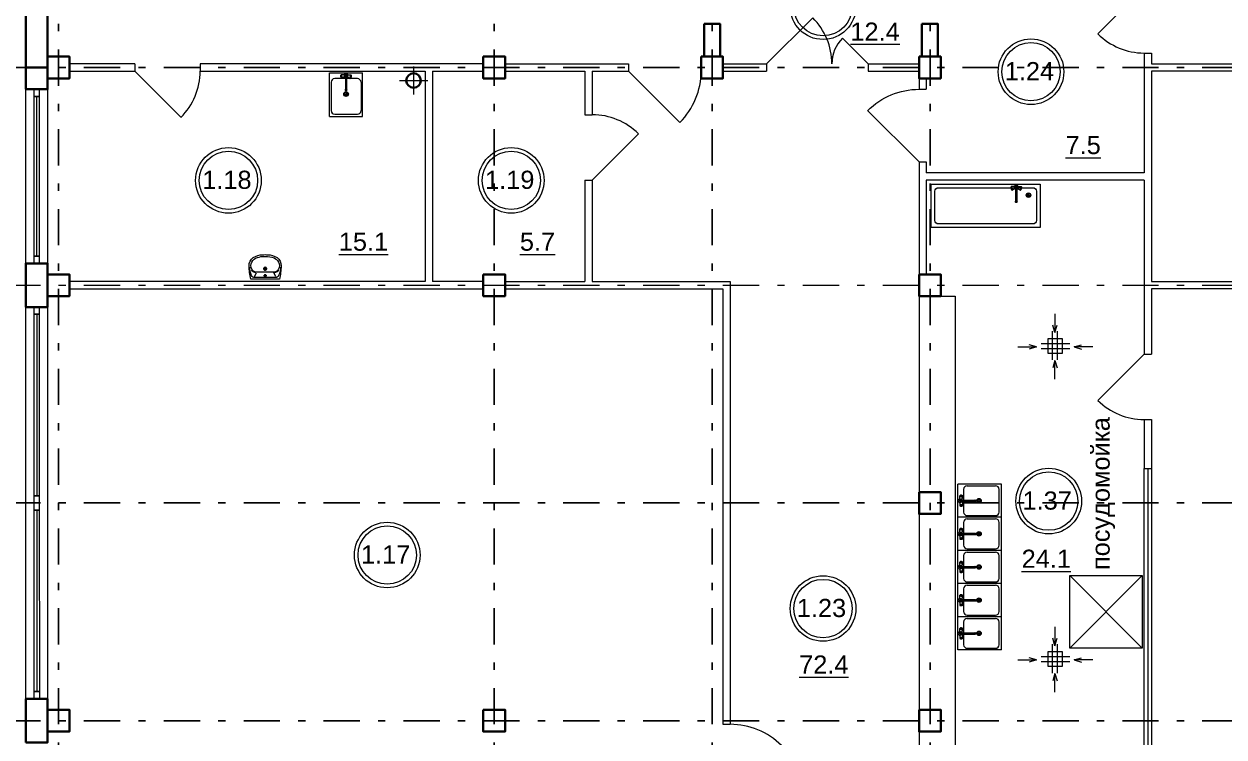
# Model space of a CAD drawing. Header units: metres. Extents: x -306 to 273, y -329 to 512.
# Drawn here: x -4.31 to 12.21, y 329.78 to 339.61 of the extents above; entities that cross this region are included whole.
import ezdxf
from ezdxf.enums import TextEntityAlignment as Align

# ---------------------------------------------------------------- set-up
doc = ezdxf.new("R2010")
doc.units = ezdxf.units.M
doc.header["$MEASUREMENT"] = 0
doc.linetypes.add('( Dashdot )', pattern=[1.001, 0.5, -0.25, 0.001, -0.25])
doc.linetypes.add('DGN Style 4', pattern=[17.066964, 8.528152, -4.264076, 0.01066, -4.264076])
doc.styles.add('Style-Arial', font='arial.ttf')

# ---------------------------------------------------------------- blocks, each defined once
blk = doc.blocks.new('*U1657')
at = {"color": 7, "linetype": 'Continuous', "lineweight": 0}
blk.add_line((1.25, 0.001), (-1.25, -0.001), dxfattribs=at)
at = {"color": 7, "linetype": 'Continuous', "lineweight": 13, "flags": 128}
for points in [[(-1.35, 0.034), (-1.25, 0.034), (-1.25, -0.036), (-1.35, -0.036), (-1.35, 0.034)], [(1.25, 0.036), (1.35, 0.036), (1.35, -0.034), (1.25, -0.034), (1.25, 0.036)]]:
    blk.add_lwpolyline(points, close=True, dxfattribs=at)
at = {"color": 7, "linetype": 'Continuous', "lineweight": 0, "flags": 128}
blk.add_lwpolyline([(-1.25, 0.034), (1.25, 0.036), (1.25, -0.034), (-1.25, -0.036), (-1.25, 0.034)], close=True, dxfattribs=at)
blk = doc.blocks.new('*U1656')
at = {"color": 7, "linetype": 'Continuous', "lineweight": 0}
blk.add_line((1.25, 0), (-1.25, 0), dxfattribs=at)
at = {"color": 7, "linetype": 'Continuous', "lineweight": 13, "flags": 128}
for points in [[(-1.35, 0.035), (-1.25, 0.035), (-1.25, -0.035), (-1.35, -0.035), (-1.35, 0.035)], [(1.25, 0.035), (1.35, 0.035), (1.35, -0.035), (1.25, -0.035), (1.25, 0.035)]]:
    blk.add_lwpolyline(points, close=True, dxfattribs=at)
at = {"color": 7, "linetype": 'Continuous', "lineweight": 0, "flags": 128}
blk.add_lwpolyline([(-1.25, 0.035), (1.25, 0.035), (1.25, -0.035), (-1.25, -0.035), (-1.25, 0.035)], close=True, dxfattribs=at)
blk = doc.blocks.new('*U1658')
at = {"color": 7, "linetype": 'Continuous', "lineweight": 0}
blk.add_line((-1.1, 0), (1.1, 0), dxfattribs=at)
at = {"color": 7, "linetype": 'Continuous', "lineweight": 13, "flags": 128}
for points in [[(-1.1, -0.035), (-1.2, -0.035), (-1.2, 0.035), (-1.1, 0.035), (-1.1, -0.035)], [(1.2, -0.035), (1.1, -0.035), (1.1, 0.035), (1.2, 0.035), (1.2, -0.035)]]:
    blk.add_lwpolyline(points, close=True, dxfattribs=at)
at = {"color": 7, "linetype": 'Continuous', "lineweight": 0, "flags": 128}
blk.add_lwpolyline([(-1.1, 0.035), (1.1, 0.035), (1.1, -0.035), (-1.1, -0.035), (-1.1, 0.035)], close=True, dxfattribs=at)
blk = doc.blocks.new('*U1783')
at = {"color": 7, "linetype": 'Continuous', "lineweight": 13}
for radius in [0.452, 0.402]:
    blk.add_circle((0, 0), radius, dxfattribs=at)
at = {"color": 7, "linetype": 'Continuous', "lineweight": 13, "style": 'Style-Arial'}
blk.add_text('1.17', height=0.25, dxfattribs=at).set_placement((-0.361, 0.133), align=Align.TOP_LEFT)
blk = doc.blocks.new('*U1784')
at = {"color": 7, "linetype": 'Continuous', "lineweight": 13}
for radius in [0.452, 0.402]:
    blk.add_circle((0, 0), radius, dxfattribs=at)
at = {"color": 7, "linetype": 'Continuous', "lineweight": 13, "style": 'Style-Arial'}
blk.add_text('1.18', height=0.25, dxfattribs=at).set_placement((-0.361, 0.133), align=Align.TOP_LEFT)
blk = doc.blocks.new('*U1785')
at = {"color": 7, "linetype": 'Continuous', "lineweight": 13}
for radius in [0.452, 0.402]:
    blk.add_circle((0, 0), radius, dxfattribs=at)
at = {"color": 7, "linetype": 'Continuous', "lineweight": 13, "style": 'Style-Arial'}
blk.add_text('1.19', height=0.25, dxfattribs=at).set_placement((-0.361, 0.133), align=Align.TOP_LEFT)
blk = doc.blocks.new('*U1754')
at = {"color": 7, "linetype": 'Continuous', "lineweight": 13}
for radius in [0.452, 0.402]:
    blk.add_circle((0, 0), radius, dxfattribs=at)
at = {"color": 7, "linetype": 'Continuous', "lineweight": 13, "style": 'Style-Arial'}
blk.add_text('1.23', height=0.25, dxfattribs=at).set_placement((-0.361, 0.133), align=Align.TOP_LEFT)
blk = doc.blocks.new('*U1755')
at = {"color": 7, "linetype": 'Continuous', "lineweight": 13}
for radius in [0.452, 0.402]:
    blk.add_circle((0, 0), radius, dxfattribs=at)
at = {"color": 7, "linetype": 'Continuous', "lineweight": 13, "style": 'Style-Arial'}
blk.add_text('1.22', height=0.25, dxfattribs=at).set_placement((-0.361, 0.133), align=Align.TOP_LEFT)
blk = doc.blocks.new('*U1762')
at = {"color": 7, "linetype": 'Continuous', "lineweight": 13}
for radius in [0.452, 0.402]:
    blk.add_circle((0, 0), radius, dxfattribs=at)
at = {"color": 7, "linetype": 'Continuous', "lineweight": 13, "style": 'Style-Arial'}
blk.add_text('1.24', height=0.25, dxfattribs=at).set_placement((-0.361, 0.133), align=Align.TOP_LEFT)
blk = doc.blocks.new('*U1764')
at = {"color": 7, "linetype": 'Continuous', "lineweight": 13}
for radius in [0.452, 0.402]:
    blk.add_circle((0, 0), radius, dxfattribs=at)
at = {"color": 7, "linetype": 'Continuous', "lineweight": 13, "style": 'Style-Arial'}
blk.add_text('1.37', height=0.25, dxfattribs=at).set_placement((-0.361, 0.133), align=Align.TOP_LEFT)
blk = doc.blocks.new('ум9')
at = {"color": 252, "lineweight": 13}
for p, q in [((0.317, 0), (-0.317, 0)), ((-0.237, -0.059), (-0.19, -0.143)), ((0.228, -0.039), (-0.228, -0.039)), ((0.185, -0.156), (-0.171, -0.156)), ((0.046, -0.234), (-0.046, -0.234)), ((0.035, -0.08), (-0.035, -0.08)), ((0, -0.115), (0, -0.045)), ((0, -0.189), (0, -0.28)), ((0.237, -0.059), (0.19, -0.143))]:
    blk.add_line(p, q, dxfattribs=at)
for centre, radius in [((0, -0.234), 0.0351), ((0, -0.08), 0.0221), ((0, -0.234), 0.0221)]:
    blk.add_circle(centre, radius, dxfattribs=at)
for centre, radius, start, end in [((1.163, -0.334), 1.518, 167.3206, 178.6525), ((0.089, -0.267), 0.429, 154.5977, 180.3349), ((-0.317, -0.001), 0.00065, 90, 167.3206), ((-0.135, -0.303), 0.18, 141.0504, 245.2718), ((-0.228, -0.117), 0.078, 90, 154.5977), ((-0.135, -0.303), 0.193, 141.0504, 147.7493), ((-0.181, -0.302), 0.159, 98.7111, 129.9424), ((-0.181, -0.302), 0.146, 86.1548, 129.9424), ((0.181, -0.302), 0.146, 50.0576, 93.8452), ((0.181, -0.302), 0.159, 50.0576, 81.2889), ((0.135, -0.303), 0.18, 294.7282, 38.9496), ((0.228, -0.117), 0.078, 25.4023, 90), ((0.135, -0.303), 0.193, 32.2507, 38.9496), ((-0.089, -0.267), 0.429, 359.6651, 25.4023), ((0.317, -0.001), 0.00065, 12.6794, 90), ((-1.163, -0.334), 1.518, 1.3475, 12.6794), ((-0.135, -0.304), 0.22, 178.312, 234.1043), ((-0.355, -0.298), 0.00065, 358.312, 358.6525), ((-0.035, -0.093), 0.452, 239.6448, 267.5368), ((-0.035, -0.093), 0.413, 244.8898, 267.5368), ((0, 0.104), 0.611, 265.1692, 274.8308), ((0.035, -0.093), 0.413, 272.4632, 300.3552), ((0.035, -0.093), 0.452, 272.4632, 300.3552), ((0.135, -0.304), 0.22, 305.8957, 1.688), ((0.355, -0.298), 0.00065, 181.3475, 181.688), ((0, 0.104), 0.65, 265.1692, 274.8308)]:
    blk.add_arc(centre, radius, start, end, dxfattribs=at)
blk = doc.blocks.new('*U2054')
at = {"color": 252, "linetype": 'Continuous', "lineweight": 13}
for p, q in [((-0.042, -0.199), (-0.042, 0.199)), ((0.028, -0.199), (0.028, 0.199)), ((-0.199, 0.029), (0.199, 0.029)), ((-0.199, -0.041), (0.199, -0.041))]:
    blk.add_line(p, q, dxfattribs=at)
at = {"color": 252, "linetype": 'Continuous', "lineweight": 13, "flags": 128}
blk.add_lwpolyline([(-0.105, -0.106), (0.095, -0.106), (0.095, 0.094), (-0.105, 0.094), (-0.105, -0.106)], close=True, dxfattribs=at)
blk = doc.blocks.new('*U2055')
at = {"color": 252, "linetype": 'Continuous', "lineweight": 13}
for p, q in [((0.129, 0), (0.027, 0.03)), ((-0.129, 0), (0.129, 0)), ((0.129, 0), (0.027, -0.03))]:
    blk.add_line(p, q, dxfattribs=at)
blk = doc.blocks.new('*U2056')
at = {"color": 252, "linetype": 'Continuous', "lineweight": 13}
for p, q in [((0.129, 0), (0.027, 0.03)), ((-0.129, 0), (0.129, 0)), ((0.129, 0), (0.027, -0.03))]:
    blk.add_line(p, q, dxfattribs=at)
blk = doc.blocks.new('*U2057')
at = {"color": 252, "linetype": 'Continuous', "lineweight": 13}
for p, q in [((0.129, 0), (0.027, 0.03)), ((-0.129, 0), (0.129, 0)), ((0.129, 0), (0.027, -0.03))]:
    blk.add_line(p, q, dxfattribs=at)
blk = doc.blocks.new('*U2058')
at = {"color": 252, "linetype": 'Continuous', "lineweight": 13}
for p, q in [((0.129, 0), (0.027, 0.03)), ((-0.129, 0), (0.129, 0)), ((0.129, 0), (0.027, -0.03))]:
    blk.add_line(p, q, dxfattribs=at)
blk = doc.blocks.new('*U2059')
at = {"color": 252, "linetype": 'Continuous', "lineweight": 13, "extrusion": (0, 0, -1)}
for name, p, rotation in [('*U2057', (0.006, 0.32), 270), ('*U2058', (0.006, -0.32), 90.00000000000001)]:
    blk.add_blockref(name, p, dxfattribs=dict(at, rotation=rotation))
at = {"color": 252, "linetype": 'Continuous', "lineweight": 13}
for name, p in [('*U2054', (0.003, 0.013)), ('*U2055', (-0.388, -0.005))]:
    blk.add_blockref(name, p, dxfattribs=at)
at = {"color": 252, "linetype": 'Continuous', "lineweight": 13, "extrusion": (0, 0, -1)}
blk.add_blockref('*U2056', (-0.388, -0.005), dxfattribs=at)
blk = doc.blocks.new('*U1895')
at = {"color": 252, "linetype": 'Continuous', "lineweight": 13}
for p, q in [((-0.3, 0.229), (-0.3, -0.228)), ((-0.3, 0.229), (0.3, 0.229)), ((0.17, 0.206), (-0.22, 0.206)), ((0.3, 0.229), (0.3, -0.228)), ((-0.27, 0.156), (-0.27, -0.156)), ((0.039, 0), (-0.024, 0)), ((0.008, 0.023), (0.008, -0.023)), ((0.051, 0.003), (0.054, 0.007)), ((0.051, -0.002), (0.051, 0.003)), ((0.059, 0.009), (0.054, 0.007)), ((0.055, 0.004), (0.059, 0.009)), ((0.055, -0.003), (0.055, 0.004)), ((0.057, 0.003), (0.06, 0.007)), ((0.057, -0.002), (0.057, 0.003)), ((0.059, 0.009), (0.064, 0.011)), ((0.06, 0.007), (0.064, 0.009)), ((0.064, 0.011), (0.07, 0.009)), ((0.265, 0.009), (0.064, 0.009)), ((0.22, 0.009), (0.22, 0.156)), ((0.224, 0.059), (0.228, 0.064)), ((0.224, 0.059), (0.224, 0.056)), ((0.224, 0.056), (0.225, 0.054)), ((0.243, 0.022), (0.224, 0.056)), ((0.225, 0.054), (0.229, 0.053)), ((0.228, 0.064), (0.227, 0.062)), ((0.227, 0.062), (0.229, 0.061)), ((0.23, 0.067), (0.228, 0.064)), ((0.229, 0.061), (0.232, 0.06)), ((0.229, 0.053), (0.235, 0.053)), ((0.234, 0.069), (0.23, 0.067)), ((0.232, 0.06), (0.236, 0.06)), ((0.239, 0.072), (0.234, 0.069)), ((0.235, 0.053), (0.242, 0.054)), ((0.236, 0.06), (0.242, 0.06)), ((0.242, 0.017), (0.238, 0.009)), ((0.238, 0.009), (0.238, 0.009)), ((0.245, 0.074), (0.239, 0.072)), ((0.242, 0.06), (0.248, 0.062)), ((0.242, 0.054), (0.25, 0.055)), ((0.246, 0.021), (0.242, 0.017)), ((0.243, 0.022), (0.244, 0.021)), ((0.244, 0.021), (0.247, 0.02)), ((0.251, 0.075), (0.245, 0.074)), ((0.249, 0.013), (0.247, 0.02)), ((0.247, 0.02), (0.25, 0.02)), ((0.248, 0.062), (0.254, 0.063)), ((0.25, 0.055), (0.257, 0.058)), ((0.25, 0.02), (0.254, 0.021)), ((0.257, 0.075), (0.251, 0.075)), ((0.256, 0.013), (0.253, 0.009)), ((0.254, 0.063), (0.259, 0.066)), ((0.254, 0.021), (0.259, 0.022)), ((0.265, 0.015), (0.256, 0.013)), ((0.261, 0.075), (0.257, 0.075)), ((0.257, 0.058), (0.264, 0.061)), ((0.259, 0.066), (0.263, 0.068)), ((0.259, 0.022), (0.263, 0.023)), ((0.265, 0.01), (0.26, 0.009)), ((0.264, 0.074), (0.261, 0.075)), ((0.263, 0.068), (0.265, 0.071)), ((0.263, 0.023), (0.267, 0.025)), ((0.266, 0.073), (0.264, 0.074)), ((0.27, 0.071), (0.264, 0.074)), ((0.264, 0.061), (0.268, 0.064)), ((0.265, 0.071), (0.266, 0.073)), ((0.273, 0.013), (0.265, 0.015)), ((0.27, 0.009), (0.265, 0.01)), ((0.27, 0.007), (0.265, 0.009)), ((0.267, 0.025), (0.27, 0.027)), ((0.268, 0.064), (0.271, 0.067)), ((0.272, 0.069), (0.27, 0.071)), ((0.27, 0.027), (0.272, 0.029)), ((0.272, 0.019), (0.27, 0.027)), ((0.274, 0.004), (0.27, 0.009)), ((0.273, 0.003), (0.27, 0.007)), ((0.271, 0.067), (0.272, 0.069)), ((0.273, 0.027), (0.271, 0.027)), ((0.272, 0.03), (0.272, 0.069)), ((0.272, 0.029), (0.272, 0.03)), ((0.281, 0.023), (0.273, 0.027)), ((0.279, 0.005), (0.273, 0.013)), ((0.273, -0.002), (0.273, 0.003)), ((0.274, -0.003), (0.274, 0.004)), ((0.279, -0.004), (0.279, 0.005)), ((0.287, 0.017), (0.281, 0.023)), ((0.291, 0.009), (0.287, 0.017)), ((0.293, 0), (0.291, 0.009)), ((0.291, -0.008), (0.293, 0)), ((0.054, -0.006), (0.051, -0.002)), ((0.059, -0.008), (0.054, -0.006)), ((0.059, -0.008), (0.055, -0.003)), ((0.06, -0.006), (0.057, -0.002)), ((0.064, -0.01), (0.059, -0.008)), ((0.064, -0.008), (0.06, -0.006)), ((0.265, -0.008), (0.064, -0.008)), ((0.07, -0.008), (0.064, -0.01)), ((0.22, -0.156), (0.22, -0.008)), ((0.243, -0.021), (0.224, -0.056)), ((0.225, -0.054), (0.224, -0.056)), ((0.224, -0.056), (0.224, -0.058)), ((0.224, -0.058), (0.228, -0.064)), ((0.229, -0.052), (0.225, -0.054)), ((0.229, -0.06), (0.227, -0.061)), ((0.227, -0.061), (0.228, -0.064)), ((0.228, -0.064), (0.23, -0.066)), ((0.235, -0.052), (0.229, -0.052)), ((0.232, -0.059), (0.229, -0.06)), ((0.23, -0.066), (0.234, -0.068)), ((0.234, -0.068), (0.239, -0.071)), ((0.242, -0.053), (0.235, -0.052)), ((0.242, -0.059), (0.236, -0.059)), ((0.238, -0.008), (0.238, -0.008)), ((0.238, -0.008), (0.242, -0.016)), ((0.239, -0.071), (0.245, -0.073)), ((0.242, -0.016), (0.246, -0.02)), ((0.25, -0.055), (0.242, -0.053)), ((0.248, -0.061), (0.242, -0.059)), ((0.244, -0.02), (0.243, -0.021)), ((0.247, -0.019), (0.244, -0.02)), ((0.245, -0.073), (0.251, -0.074)), ((0.249, -0.012), (0.247, -0.019)), ((0.25, -0.019), (0.247, -0.019)), ((0.254, -0.063), (0.248, -0.061)), ((0.254, -0.02), (0.25, -0.019)), ((0.257, -0.057), (0.25, -0.055)), ((0.251, -0.074), (0.257, -0.074)), ((0.253, -0.008), (0.256, -0.012)), ((0.259, -0.021), (0.254, -0.02)), ((0.259, -0.065), (0.254, -0.063)), ((0.256, -0.012), (0.265, -0.015)), ((0.264, -0.06), (0.257, -0.057)), ((0.257, -0.074), (0.261, -0.074)), ((0.263, -0.022), (0.259, -0.021)), ((0.263, -0.067), (0.259, -0.065)), ((0.26, -0.008), (0.265, -0.01)), ((0.261, -0.074), (0.264, -0.073)), ((0.267, -0.024), (0.263, -0.022)), ((0.265, -0.07), (0.263, -0.067)), ((0.268, -0.063), (0.264, -0.06)), ((0.27, -0.07), (0.264, -0.073)), ((0.264, -0.073), (0.266, -0.072)), ((0.265, -0.008), (0.27, -0.006)), ((0.265, -0.01), (0.27, -0.008)), ((0.265, -0.015), (0.273, -0.012)), ((0.266, -0.072), (0.265, -0.07)), ((0.27, -0.026), (0.267, -0.024)), ((0.271, -0.066), (0.268, -0.063)), ((0.27, -0.006), (0.273, -0.002)), ((0.27, -0.008), (0.274, -0.003)), ((0.272, -0.018), (0.27, -0.026)), ((0.272, -0.028), (0.27, -0.026)), ((0.27, -0.07), (0.272, -0.068)), ((0.271, -0.027), (0.273, -0.026)), ((0.272, -0.068), (0.271, -0.066)), ((0.272, -0.029), (0.272, -0.028)), ((0.272, -0.029), (0.272, -0.068)), ((0.273, -0.012), (0.279, -0.004)), ((0.273, -0.026), (0.281, -0.022)), ((0.281, -0.022), (0.287, -0.016)), ((0.287, -0.016), (0.291, -0.008)), ((-0.3, -0.228), (0.3, -0.228)), ((0.17, -0.206), (-0.22, -0.206))]:
    blk.add_line(p, q, dxfattribs=at)
for radius in [0.0317, 0.0226]:
    blk.add_circle((0.008, 0), radius, dxfattribs=at)
for centre, radius, start, end in [((-0.22, 0.156), 0.05, 90, 180), ((0.17, 0.156), 0.05, 0, 90), ((-0.22, -0.156), 0.05, 180, 270), ((0.17, -0.156), 0.05, 270, 0), ((0.234, -0.086), 0.0272, 85.1439, 94.8561)]:
    blk.add_arc(centre, radius, start, end, dxfattribs=at)
blk = doc.blocks.new('*U1894')
at = {"color": 7, "lineweight": 13}
for p, q in [((-0.7, -0.318), (-0.064, 0.318)), ((0.7, -0.318), (0.346, 0.035))]:
    blk.add_line(p, q, dxfattribs=at)
at = {"color": 7, "lineweight": 0}
for centre, radius, start, end in [((-0.7, -0.318), 0.9, 0, 45), ((0.7, -0.318), 0.5, 135, 180)]:
    blk.add_arc(centre, radius, start, end, dxfattribs=at)
blk = doc.blocks.new('*U2060')
at = {"color": 7, "lineweight": 13}
blk.add_line((-0.318, -0.45), (0.318, 0.186), dxfattribs=at)
at = {"color": 7, "lineweight": 0}
blk.add_arc((-0.318, -0.45), 0.9, 45, 90, dxfattribs=at)
blk = doc.blocks.new('*U1888')
at = {"color": 7, "lineweight": 13}
blk.add_line((-0.5, 0.354), (0.207, -0.354), dxfattribs=at)
at = {"color": 7, "lineweight": 0}
blk.add_arc((-0.5, 0.354), 1, 315, 360, dxfattribs=at)
blk = doc.blocks.new('*U2061')
at = {"color": 252, "linetype": 'Continuous', "lineweight": 13}
for p, q in [((0, -0.023), (0, 0.023)), ((-0.032, 0), (0.032, 0))]:
    blk.add_line(p, q, dxfattribs=at)
for radius in [0.0317, 0.0226]:
    blk.add_circle((0, 0), radius, dxfattribs=at)
blk = doc.blocks.new('*U2062')
at = {"color": 252, "linetype": 'Continuous', "lineweight": 13}
for p, q in [((-0.119, 0.009), (-0.121, 0)), ((-0.121, 0), (-0.119, -0.009)), ((-0.115, 0.016), (-0.119, 0.009)), ((-0.109, 0.023), (-0.115, 0.016)), ((-0.101, 0.027), (-0.109, 0.023)), ((-0.101, 0.012), (-0.107, 0.005)), ((-0.107, 0.005), (-0.107, -0.005)), ((-0.098, 0.008), (-0.102, 0.003)), ((-0.102, 0.003), (-0.102, -0.003)), ((-0.099, 0.027), (-0.101, 0.027)), ((-0.093, 0.015), (-0.101, 0.012)), ((-0.098, 0.007), (-0.101, 0.003)), ((-0.101, 0.003), (-0.101, -0.003)), ((-0.098, 0.071), (-0.1, 0.069)), ((-0.1, 0.069), (-0.099, 0.066)), ((-0.1, 0.03), (-0.1, 0.069)), ((-0.1, 0.03), (-0.1, 0.028)), ((-0.1, 0.028), (-0.098, 0.026)), ((-0.1, 0.019), (-0.098, 0.026)), ((-0.099, 0.066), (-0.096, 0.063)), ((-0.098, 0.071), (-0.092, 0.074)), ((-0.098, 0.026), (-0.095, 0.024)), ((-0.093, 0.01), (-0.098, 0.008)), ((-0.093, 0.008), (-0.098, 0.007)), ((-0.096, 0.063), (-0.092, 0.06)), ((-0.095, 0.024), (-0.091, 0.023)), ((-0.092, 0.074), (-0.094, 0.072)), ((-0.094, 0.072), (-0.093, 0.07)), ((-0.093, 0.07), (-0.091, 0.068)), ((-0.084, 0.012), (-0.093, 0.015)), ((-0.088, 0.008), (-0.093, 0.01)), ((-0.093, 0.008), (0.108, 0.008)), ((-0.089, 0.075), (-0.092, 0.074)), ((-0.092, 0.06), (-0.085, 0.057)), ((-0.091, 0.068), (-0.087, 0.065)), ((-0.091, 0.023), (-0.087, 0.021)), ((-0.085, 0.075), (-0.089, 0.075)), ((-0.087, 0.065), (-0.082, 0.063)), ((-0.087, 0.021), (-0.082, 0.02)), ((-0.079, 0.074), (-0.085, 0.075)), ((-0.085, 0.057), (-0.078, 0.055)), ((-0.081, 0.008), (-0.084, 0.012)), ((-0.082, 0.063), (-0.076, 0.061)), ((-0.082, 0.02), (-0.078, 0.02)), ((-0.073, 0.073), (-0.079, 0.074)), ((-0.078, 0.055), (-0.07, 0.053)), ((-0.078, 0.02), (-0.075, 0.02)), ((-0.077, 0.012), (-0.075, 0.02)), ((-0.076, 0.061), (-0.07, 0.06)), ((-0.075, 0.02), (-0.072, 0.021)), ((-0.07, 0.016), (-0.074, 0.02)), ((-0.067, 0.071), (-0.073, 0.073)), ((-0.072, 0.021), (-0.071, 0.022)), ((-0.071, 0.022), (-0.052, 0.056)), ((-0.07, 0.06), (-0.064, 0.059)), ((-0.07, 0.053), (-0.063, 0.053)), ((-0.066, 0.009), (-0.07, 0.016)), ((-0.062, 0.069), (-0.067, 0.071)), ((-0.066, 0.008), (-0.066, 0.009)), ((-0.063, 0.053), (-0.057, 0.053)), ((-0.058, 0.066), (-0.062, 0.069)), ((-0.06, 0.059), (-0.057, 0.06)), ((-0.056, 0.064), (-0.058, 0.066)), ((-0.057, 0.06), (-0.055, 0.062)), ((-0.057, 0.053), (-0.053, 0.054)), ((-0.055, 0.062), (-0.056, 0.064)), ((-0.052, 0.059), (-0.056, 0.064)), ((-0.053, 0.054), (-0.052, 0.056)), ((-0.052, 0.056), (-0.052, 0.059)), ((0.102, 0.008), (0.108, 0.01)), ((0.108, 0.01), (0.113, 0.008)), ((0.108, 0.008), (0.112, 0.007)), ((0.112, 0.007), (0.115, 0.003)), ((0.113, 0.008), (0.117, 0.003)), ((0.113, 0.008), (0.118, 0.007)), ((0.115, 0.003), (0.115, -0.003)), ((0.117, 0.003), (0.117, -0.003)), ((0.118, 0.007), (0.121, 0.003)), ((0.121, 0.003), (0.121, -0.003)), ((-0.119, -0.009), (-0.115, -0.017)), ((-0.115, -0.017), (-0.109, -0.023)), ((-0.109, -0.023), (-0.101, -0.027)), ((-0.107, -0.005), (-0.101, -0.012)), ((-0.102, -0.003), (-0.098, -0.008)), ((-0.101, -0.003), (-0.098, -0.007)), ((-0.101, -0.012), (-0.093, -0.015)), ((-0.101, -0.027), (-0.099, -0.027)), ((-0.1, -0.019), (-0.098, -0.026)), ((-0.098, -0.026), (-0.1, -0.028)), ((-0.1, -0.028), (-0.1, -0.03)), ((-0.1, -0.03), (-0.1, -0.069)), ((-0.099, -0.066), (-0.1, -0.069)), ((-0.1, -0.069), (-0.098, -0.071)), ((-0.096, -0.063), (-0.099, -0.066)), ((-0.098, -0.007), (-0.093, -0.009)), ((-0.098, -0.008), (-0.093, -0.01)), ((-0.095, -0.024), (-0.098, -0.026)), ((-0.098, -0.071), (-0.092, -0.074)), ((-0.092, -0.06), (-0.096, -0.063)), ((-0.091, -0.023), (-0.095, -0.024)), ((-0.093, -0.07), (-0.094, -0.072)), ((-0.094, -0.072), (-0.092, -0.074)), ((-0.093, -0.01), (-0.088, -0.009)), ((-0.093, -0.009), (0.108, -0.009)), ((-0.093, -0.015), (-0.084, -0.012)), ((-0.091, -0.068), (-0.093, -0.07)), ((-0.085, -0.057), (-0.092, -0.06)), ((-0.092, -0.074), (-0.089, -0.075)), ((-0.087, -0.021), (-0.091, -0.023)), ((-0.087, -0.065), (-0.091, -0.068)), ((-0.089, -0.075), (-0.085, -0.075)), ((-0.082, -0.02), (-0.087, -0.021)), ((-0.082, -0.063), (-0.087, -0.065)), ((-0.078, -0.055), (-0.085, -0.057)), ((-0.085, -0.075), (-0.079, -0.074)), ((-0.084, -0.012), (-0.081, -0.009)), ((-0.078, -0.02), (-0.082, -0.02)), ((-0.076, -0.061), (-0.082, -0.063)), ((-0.079, -0.074), (-0.073, -0.073)), ((-0.075, -0.02), (-0.078, -0.02)), ((-0.07, -0.053), (-0.078, -0.055)), ((-0.077, -0.013), (-0.075, -0.02)), ((-0.07, -0.06), (-0.076, -0.061)), ((-0.072, -0.021), (-0.075, -0.02)), ((-0.074, -0.02), (-0.07, -0.017)), ((-0.073, -0.073), (-0.067, -0.071)), ((-0.071, -0.022), (-0.072, -0.021)), ((-0.071, -0.022), (-0.052, -0.056)), ((-0.07, -0.017), (-0.066, -0.009)), ((-0.063, -0.053), (-0.07, -0.053)), ((-0.064, -0.059), (-0.07, -0.06)), ((-0.067, -0.071), (-0.062, -0.069)), ((-0.066, -0.009), (-0.066, -0.009)), ((-0.06, -0.059), (-0.064, -0.059)), ((-0.057, -0.053), (-0.063, -0.053)), ((-0.062, -0.069), (-0.058, -0.066)), ((-0.057, -0.06), (-0.06, -0.059)), ((-0.058, -0.066), (-0.056, -0.064)), ((-0.053, -0.054), (-0.057, -0.053)), ((-0.055, -0.062), (-0.057, -0.06)), ((-0.052, -0.059), (-0.056, -0.064)), ((-0.056, -0.064), (-0.055, -0.062)), ((-0.052, -0.056), (-0.053, -0.054)), ((-0.052, -0.059), (-0.052, -0.056)), ((0.108, -0.011), (0.102, -0.009)), ((0.112, -0.007), (0.108, -0.009)), ((0.113, -0.009), (0.108, -0.011)), ((0.115, -0.003), (0.112, -0.007)), ((0.117, -0.003), (0.113, -0.009)), ((0.113, -0.009), (0.118, -0.007)), ((0.121, -0.003), (0.118, -0.007))]:
    blk.add_line(p, q, dxfattribs=at)
blk.add_arc((-0.062, 0.086), 0.0272, 265.1439, 274.8561, dxfattribs=at)
blk = doc.blocks.new('*U2063')
at = {"color": 252, "linetype": 'Continuous', "lineweight": 13, "flags": 128}
blk.add_lwpolyline([(-0.75, 0.3), (0.75, 0.3), (0.75, -0.3), (-0.75, -0.3), (-0.75, 0.3)], close=True, dxfattribs=at)
for points in [[(-0.7, -0.2), (-0.7, 0.2)], [(-0.65, 0.25), (0.65, 0.25)], [(0.7, 0.2), (0.7, -0.2)], [(0.65, -0.25), (-0.65, -0.25)]]:
    blk.add_lwpolyline(points, dxfattribs=at)
at = {"color": 252, "linetype": 'Continuous', "lineweight": 13, "extrusion": (0, 0, -1)}
for centre, start, end in [((0.65, 0.2), 0, 90), ((-0.65, 0.2), 90, 180), ((0.65, -0.2), 270, 0), ((-0.65, -0.2), 180, 270)]:
    blk.add_arc(centre, 0.05, start, end, dxfattribs=at)
at = {"color": 252, "linetype": 'Continuous', "lineweight": 13, "rotation": 270}
blk.add_blockref('*U2062', (0.422, 0.165), dxfattribs=at)
at = {"color": 252, "linetype": 'Continuous', "lineweight": 13}
blk.add_blockref('*U2061', (0.59, 0.147), dxfattribs=at)
blk = doc.blocks.new('*U2053')
at = {"color": 252, "linetype": 'Continuous', "lineweight": 13}
for p, q in [((-0.5, 0.5), (0.5, -0.5)), ((-0.5, -0.5), (0.5, 0.5))]:
    blk.add_line(p, q, dxfattribs=at)
at = {"color": 252, "linetype": 'Continuous', "lineweight": 13, "flags": 128}
blk.add_lwpolyline([(-0.5, 0.5), (0.5, 0.5), (0.5, -0.5), (-0.5, -0.5), (-0.5, 0.5)], close=True, dxfattribs=at)
blk = doc.blocks.new('*U1893')
at = {"color": 7, "linetype": 'DGN Style 4', "lineweight": 0}
for p, q in [((0, 0.194), (0, -0.193)), ((-0.194, 0), (0.194, 0))]:
    blk.add_line(p, q, dxfattribs=at)
at = {"color": 92, "linetype": 'Continuous', "lineweight": 30}
blk.add_circle((0, 0), 0.1, dxfattribs=at)

msp = doc.modelspace()

# ---------------------------------------------------------------- linework, layer by layer
at = {"color": 1, "linetype": '( Dashdot )'}
for p, q in [((-3.83381548, 346.95949373), (-3.83381548, 298.43607877)), ((2.16618452, 346.95949373), (2.16618452, 298.43607877)), ((5.16618452, 346.95949373), (5.16618452, 298.43607877)), ((8.16618452, 346.95949373), (8.16618452, 298.43607877)), ((-6.78540339, 339.00949373), (65.11459661, 339.00949373)), ((-6.78540339, 333.00949373), (20.16618452, 333.00949373)), ((-6.78540339, 330.00949373), (20.16618452, 330.00949373))]:
    msp.add_line(p, q, dxfattribs=at)
at = {"color": 7, "linetype": 'Continuous', "lineweight": 13}
for p, q in [((11.11459661, 339.20949373), (11.21459661, 339.20949373)), ((11.11459661, 339.20949373), (11.11459661, 337.55949373)), ((11.21459661, 339.20949373), (11.21459661, 339.05949373)), ((-2.78540339, 339.05949373), (-2.78540339, 338.95949373)), ((-1.88540339, 339.05949373), (-1.88540339, 338.95949373)), ((1.21459661, 338.95949373), (1.21459661, 336.05949373)), ((1.31459661, 338.95949373), (1.31459661, 336.05949373)), ((2.31459661, 339.05949373), (4.01459661, 339.05949373)), ((2.31459661, 338.95949373), (3.41459661, 338.95949373)), ((3.41459661, 338.95949373), (3.41459661, 338.35949373)), ((3.51459661, 338.95949373), (3.51459661, 338.35949373)), ((3.51459661, 338.95949373), (4.01459661, 338.95949373)), ((4.01459661, 339.05949373), (4.01459661, 338.95949373)), ((5.01459661, 339.05949373), (5.01459661, 338.95949373)), ((5.31459661, 339.05949373), (5.91459661, 339.05949373)), ((5.31459661, 338.95949373), (5.91459661, 338.95949373)), ((5.91459661, 339.05949373), (5.91459661, 338.95949373)), ((7.31459661, 339.05949373), (7.31459661, 338.95949373)), ((7.31459661, 339.05949373), (8.01459661, 339.05949373)), ((7.31459661, 338.95949373), (8.01459661, 338.95949373)), ((11.21459661, 338.95949373), (11.21459661, 336.05949373)), ((8.01459661, 338.85949373), (8.01459661, 338.70949373)), ((8.11459661, 338.85949373), (8.11459661, 338.70949373)), ((8.01459661, 338.70949373), (8.11459661, 338.70949373)), ((3.41459661, 338.35949373), (3.51459661, 338.35949373)), ((8.01459661, 337.70949373), (8.11459661, 337.70949373)), ((8.01459661, 337.70949373), (8.01459661, 336.15949373)), ((8.11459661, 337.70949373), (8.11459661, 337.55949373)), ((3.41459661, 337.45949373), (3.51459661, 337.45949373)), ((3.41459661, 337.45949373), (3.41459661, 336.05949373)), ((3.51459661, 337.45949373), (3.51459661, 336.05949373)), ((11.11459661, 337.55949373), (8.11459661, 337.55949373)), ((11.11459661, 337.45949373), (8.11459661, 337.45949373)), ((8.11459661, 337.45949373), (8.11459661, 336.15949373)), ((11.11459661, 337.45949373), (11.11459661, 335.05949373)), ((2.31459661, 336.05949373), (3.41459661, 336.05949373)), ((2.31459661, 335.95949373), (5.31459661, 335.95949373)), ((3.51459661, 336.05949373), (5.41459661, 336.05949373)), ((5.31459661, 335.95949373), (5.31459661, 329.95949373)), ((5.41459661, 336.05949373), (5.41459661, 329.95949373)), ((11.21459661, 335.95949373), (11.21459661, 335.05949373)), ((8.01459661, 335.85949373), (8.01459661, 326.75949373)), ((8.31459661, 335.85949373), (8.51459661, 335.85949373)), ((8.51459661, 335.85949373), (8.51459661, 326.75949373)), ((11.11459661, 335.05949373), (10.4782005, 334.42309763)), ((11.11459661, 335.05949373), (11.21459661, 335.05949373)), ((11.11459661, 334.15949373), (11.21459661, 334.15949373)), ((11.11459661, 334.15949373), (11.11459661, 333.48449373)), ((11.21459661, 334.15949373), (11.21459661, 333.48449373)), ((5.31459661, 329.95949373), (5.41459661, 329.95949373))]:
    msp.add_line(p, q, dxfattribs=at)
at = {"color": 1, "linetype": '( Dashdot )', "lineweight": 0}
msp.add_line((-6.78540339, 336.00949373), (65.11459661, 336.00949373), dxfattribs=at)
at = {"color": 7, "lineweight": 13}
msp.add_line((11.11459661, 333.48449373), (11.21459661, 333.48449373), dxfattribs=at)
at = {"color": 7, "lineweight": 0}
msp.add_line((11.16459661, 333.48449373), (11.16459661, 329.28449373), dxfattribs=at)
at = {"color": 7, "linetype": 'Continuous', "lineweight": 30, "flags": 128}
for points in [[(-4.28540339, 339.00949373), (-4.28540339, 345.00949373), (-3.98540339, 345.00949373), (-3.98540339, 339.00949373), (-4.28540339, 339.00949373)], [(5.05459661, 339.60949373), (5.27459661, 339.60949373), (5.27459661, 339.15949373), (5.05459661, 339.15949373), (5.05459661, 339.60949373)], [(8.05459661, 339.60949373), (8.27459661, 339.60949373), (8.27459661, 339.15949373), (8.05459661, 339.15949373), (8.05459661, 339.60949373)], [(-3.98540339, 339.15949373), (-3.98540339, 338.85949373), (-3.68540339, 338.85949373), (-3.68540339, 339.15949373), (-3.98540339, 339.15949373)], [(2.01459661, 339.15949373), (2.01459661, 338.85949373), (2.31459661, 338.85949373), (2.31459661, 339.15949373), (2.01459661, 339.15949373)], [(5.01459661, 339.15949373), (5.01459661, 338.85949373), (5.31459661, 338.85949373), (5.31459661, 339.15949373), (5.01459661, 339.15949373)], [(8.01459661, 339.15949373), (8.01459661, 338.85949373), (8.31459661, 338.85949373), (8.31459661, 339.15949373), (8.01459661, 339.15949373)], [(-4.28540339, 338.70949373), (-3.98540339, 338.70949373), (-3.98540339, 339.00949373), (-4.28540339, 339.00949373), (-4.28540339, 338.70949373)], [(-4.28540339, 335.70949373), (-4.28540339, 336.30949373), (-3.98540339, 336.30949373), (-3.98540339, 335.70949373), (-4.28540339, 335.70949373)], [(-3.98540339, 336.15949373), (-3.98540339, 335.85949373), (-3.68540339, 335.85949373), (-3.68540339, 336.15949373), (-3.98540339, 336.15949373)], [(2.01459661, 336.15949373), (2.01459661, 335.85949373), (2.31459661, 335.85949373), (2.31459661, 336.15949373), (2.01459661, 336.15949373)], [(8.01459661, 336.15949373), (8.01459661, 335.85949373), (8.31459661, 335.85949373), (8.31459661, 336.15949373), (8.01459661, 336.15949373)], [(8.01459661, 333.15949373), (8.01459661, 332.85949373), (8.31459661, 332.85949373), (8.31459661, 333.15949373), (8.01459661, 333.15949373)], [(-4.28540339, 329.70949373), (-4.28540339, 330.30949373), (-3.98540339, 330.30949373), (-3.98540339, 329.70949373), (-4.28540339, 329.70949373)], [(-3.98540339, 330.15949373), (-3.98540339, 329.85949373), (-3.68540339, 329.85949373), (-3.68540339, 330.15949373), (-3.98540339, 330.15949373)], [(2.01459661, 330.15949373), (2.01459661, 329.85949373), (2.31459661, 329.85949373), (2.31459661, 330.15949373), (2.01459661, 330.15949373)], [(8.01459661, 330.15949373), (8.01459661, 329.85949373), (8.31459661, 329.85949373), (8.31459661, 330.15949373), (8.01459661, 330.15949373)]]:
    msp.add_lwpolyline(points, close=True, dxfattribs=at)
at = {"color": 7, "linetype": 'Continuous', "lineweight": 13, "flags": 128}
for points in [[(-2.78540339, 339.05949373), (-3.68540339, 339.05949373), (-3.68540339, 338.95949373), (-2.78540339, 338.95949373)], [(1.31459661, 338.95949373), (2.01459661, 338.95949373), (2.01459661, 339.05949373), (-1.88540339, 339.05949373)], [(-1.88540339, 338.95949373), (1.21459661, 338.95949373)], [(11.21459661, 339.05949373), (14.01459661, 339.05949373), (14.01459661, 338.95949373), (11.21459661, 338.95949373)], [(1.21459661, 336.05949373), (-3.68540339, 336.05949373), (-3.68540339, 335.95949373), (2.01459661, 335.95949373), (2.01459661, 336.05949373), (1.31459661, 336.05949373)], [(11.21459661, 336.05949373), (14.01459661, 336.05949373), (14.01459661, 335.95949373), (11.21459661, 335.95949373)]]:
    msp.add_lwpolyline(points, dxfattribs=at)
at = {"color": 7, "linetype": 'Continuous', "lineweight": 0, "flags": 128}
for points in [[(-4.28540339, 336.30949373), (-4.28540339, 338.70949373), (-3.98540339, 338.70949373), (-3.98540339, 336.30949373), (-4.28540339, 336.30949373)], [(-4.28540339, 330.30949373), (-4.28540339, 335.70949373), (-3.98540339, 335.70949373), (-3.98540339, 330.30949373), (-4.28540339, 330.30949373)]]:
    msp.add_lwpolyline(points, close=True, dxfattribs=at)
at = {"color": 7, "lineweight": 0, "flags": 128}
msp.add_lwpolyline([(11.11459661, 333.48449373), (11.21459661, 333.48449373), (11.21459661, 329.28449373), (11.11459661, 329.28449373), (11.11459661, 333.48449373)], close=True, dxfattribs=at)
at = {"color": 7, "linetype": 'Continuous', "lineweight": 0}
msp.add_arc((11.11459661, 335.05949373), 0.9, 225, 270, dxfattribs=at)

# ---------------------------------------------------------------- block references
at = {"color": 7, "linetype": 'Continuous', "lineweight": 13}
for name, p in [('*U1755', (6.6928579, 339.84771666)), ('*U1762', (9.5567266, 338.95160642)), ('*U1784', (-1.49488742, 337.45465243)), ('*U1785', (2.39976507, 337.45465243)), ('*U1764', (9.80037662, 333.03485988)), ('*U1783', (0.69127019, 332.29220066)), ('*U1754', (6.6928579, 331.55496357))]:
    msp.add_blockref(name, p, dxfattribs=at)
at = {"color": 7, "lineweight": 13}
for name, p, rotation in [('*U2060', (10.79644321, 339.65947113), 180), ('*U2060', (-2.33538079, 338.64134033), 270), ('*U1888', (5.76812401, 329.45944712), 90)]:
    msp.add_blockref(name, p, dxfattribs=dict(at, rotation=rotation))
for name, p in [('*U1894', (6.61455, 339.37771633)), ('*U1888', (4.51455, 338.60596633)), ('*U2060', (3.83275, 337.90951633))]:
    msp.add_blockref(name, p, dxfattribs=at)
at = {"color": 252, "linetype": 'Continuous', "lineweight": 13}
for p, rotation in [((0.12440765, 338.6361325), 90), ((8.84905426, 333.04074792), 180), ((8.84905426, 332.58375681), 180), ((8.84905426, 332.1267657), 180), ((8.84905426, 331.66977459), 180), ((8.84905426, 331.21278348), 180)]:
    msp.add_blockref('*U1895', p, dxfattribs=dict(at, rotation=rotation))
at = {"color": 92, "linetype": 'Continuous', "lineweight": 30}
msp.add_blockref('*U1893', (1.05462147, 338.83029814), dxfattribs=at)
at = {"color": 7, "linetype": 'Continuous', "lineweight": 13, "rotation": 90}
for name, p in [('*U1658', (-4.13544435, 337.50944712)), ('*U1656', (-4.13544435, 334.35944712)), ('*U1657', (-4.13434435, 331.65944712))]:
    msp.add_blockref(name, p, dxfattribs=at)
at = {"color": 7, "lineweight": 13, "extrusion": (0, 0, -1), "rotation": 90}
msp.add_blockref('*U1888', (-7.66106921, 338.20944712), dxfattribs=at)
at = {"color": 252, "linetype": 'Continuous', "lineweight": 13}
for name, p in [('*U2063', (8.93250859, 337.10388629)), ('*U2059', (9.89150871, 335.1654746)), ('*U2053', (10.58987084, 331.50889382)), ('*U2059', (9.89150871, 330.85157954))]:
    msp.add_blockref(name, p, dxfattribs=at)
at = {"color": 252, "lineweight": 13, "extrusion": (0, 0, -1), "xscale": 0.622159090909089, "yscale": 0.622159090909089, "zscale": 0.622159090909089, "rotation": 180}
msp.add_blockref('ум9', (0.9898986, 336.09129328), dxfattribs=at)

# ---------------------------------------------------------------- texts
at = {"color": 7, "linetype": 'Continuous', "lineweight": 13, "style": 'Style-Arial'}
for s, p in [('%%u12.4%%U', (7.06898351, 339.62937307)), ('%%u7.5%%U', (10.03265403, 338.06627031)), ('%%u15.1%%U', (0.02468121, 336.73544849)), ('%%u5.7%%U', (2.51816423, 336.73544849)), ('%%u24.1%%U', (9.4278993, 332.36578335)), ('%%u72.4%%U', (6.36423415, 330.90792783))]:
    msp.add_text(s, height=0.25, dxfattribs=at).set_placement(p, align=Align.TOP_LEFT)
at = {"color": 252, "linetype": 'Continuous', "lineweight": 13, "style": 'Style-Arial'}
msp.add_text('посудомойка', height=0.25, rotation=90, dxfattribs=at).set_placement((10.39000893, 332.08509138), align=Align.TOP_LEFT)

doc.saveas('drawing.dxf')
